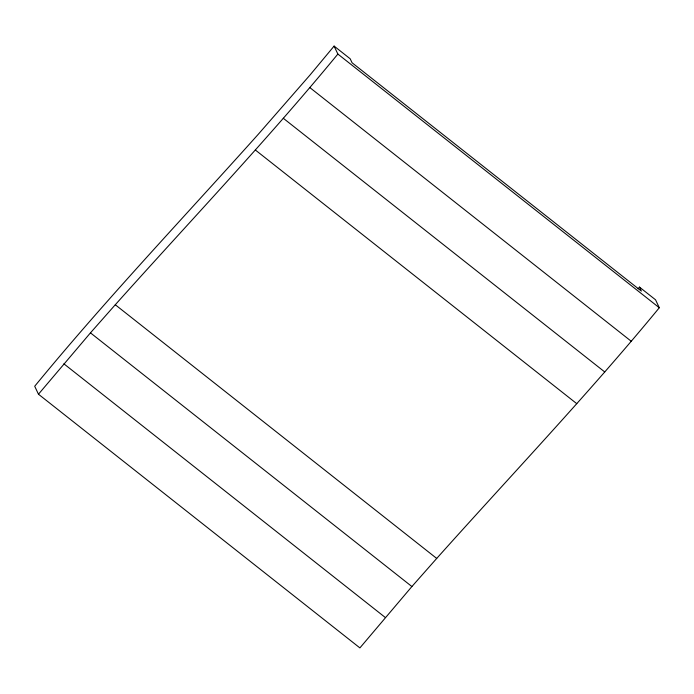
<?xml version="1.0" encoding="UTF-8"?>
<svg xmlns="http://www.w3.org/2000/svg" width="694" height="694" viewBox="0 0 694 694"><rect width="100%" height="100%" fill="white"/><g stroke="black" fill="none" stroke-linecap="round" stroke-linejoin="round"><path stroke-width="1.04" d="M639.46 287.099L641.343 291.081L352.058 62.764L350.175 58.773L334.1 46.09L309.958 75.091L258.168 134.402C183.311 218.011 105.922 299.452 34.7 386.254L38.465 394.218L359.9 647.91L411.898 586.543L436.708 558.436C511.183 475.13 588.295 394.088 659.3 307.746L655.535 299.782L639.46 287.099L638.081 288.756M38.465 394.218L90.463 332.86L115.282 304.753C189.748 221.447 266.86 140.405 337.865 54.063L334.1 46.09M337.865 54.063L659.3 307.746M309.88 87.618L631.306 341.309M283.299 118.266L604.734 371.949M255.366 150.008L576.792 403.691M115.282 304.753L436.708 558.436M90.463 332.86L411.898 586.543M63.891 363.821L385.326 617.513"/></g></svg>
